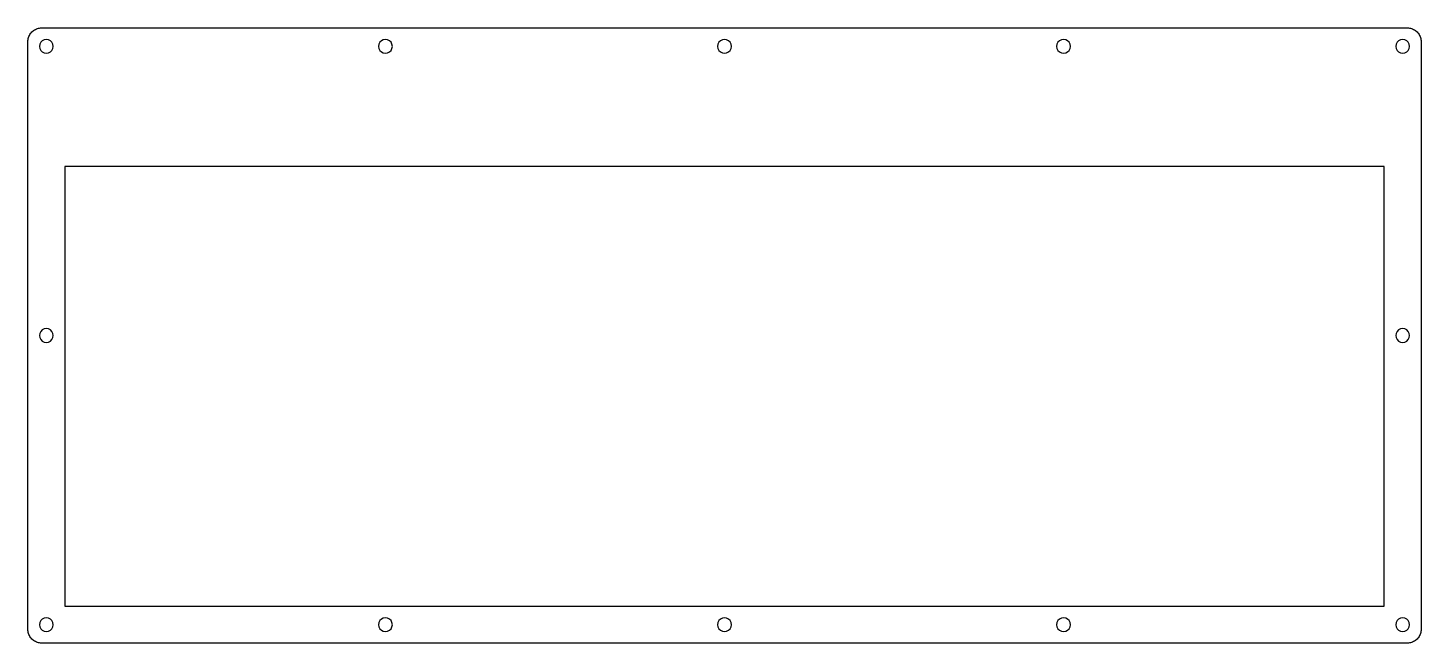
# Model space of a CAD drawing. Extents: x 0 to 302, y 0 to 134.
import ezdxf

# ---------------------------------------------------------------- set-up
doc = ezdxf.new("R2010")
doc.units = 0
doc.layers.get('0').update_dxf_attribs({"linetype": 'CONTINUOUS'})

msp = doc.modelspace()

# ---------------------------------------------------------------- linework, layer by layer
at = {"color": 0}
for p, q in [((0.972894, 132.73), (1.14653, 132.89)), ((1.14653, 132.89), (1.33119, 133.036)), ((1.33119, 133.036), (1.52687, 133.165)), ((1.52687, 133.165), (1.73357, 133.281)), ((1.73357, 133.281), (1.94717, 133.379)), ((1.94717, 133.379), (2.16765, 133.461)), ((2.16765, 133.461), (2.39503, 133.525)), ((2.39503, 133.525), (2.62516, 133.572)), ((2.62516, 133.572), (2.85943, 133.598)), ((2.85943, 133.598), (3.09507, 133.608)), ((3.09507, 133.608), (298.847, 133.608)), ((298.847, 133.608), (299.081, 133.598)), ((299.081, 133.598), (299.315, 133.572)), ((299.315, 133.572), (299.547, 133.525)), ((299.547, 133.525), (299.773, 133.461)), ((299.773, 133.461), (299.995, 133.379)), ((299.995, 133.379), (300.207, 133.281)), ((300.207, 133.281), (300.414, 133.165)), ((300.414, 133.165), (300.609, 133.036)), ((300.609, 133.036), (300.794, 132.89)), ((300.794, 132.89), (300.968, 132.73)), ((0.095085, 130.608), (0.104731, 130.844)), ((0.095085, 3.3569), (0.095085, 130.608)), ((0.104731, 130.844), (0.130914, 131.078)), ((0.130914, 131.078), (0.177767, 131.308)), ((0.177767, 131.308), (0.241157, 131.535)), ((0.241157, 131.535), (0.323839, 131.755)), ((0.323839, 131.755), (0.421679, 131.969)), ((0.421679, 131.969), (0.537436, 132.176)), ((0.537436, 132.176), (0.666972, 132.372)), ((0.666972, 132.372), (0.813043, 132.556)), ((0.813043, 132.556), (0.972894, 132.73)), ((2.66788, 130.072), (2.59485, 129.607)), ((2.88148, 130.489), (2.66788, 130.072)), ((3.21359, 130.821), (2.88148, 130.489)), ((3.63114, 131.035), (3.21359, 130.821)), ((4.09554, 131.108), (3.63114, 131.035)), ((4.55856, 131.035), (4.09554, 131.108)), ((4.97611, 130.821), (4.55856, 131.035)), ((5.30821, 130.489), (4.97611, 130.821)), ((5.52178, 130.072), (5.30821, 130.489)), ((5.59484, 129.607), (5.52178, 130.072)), ((76.1062, 130.072), (76.0317, 129.607)), ((76.3199, 130.489), (76.1062, 130.072)), ((76.6519, 130.821), (76.3199, 130.489)), ((77.0696, 131.035), (76.6519, 130.821)), ((77.5324, 131.108), (77.0696, 131.035)), ((77.997, 131.035), (77.5324, 131.108)), ((78.4144, 130.821), (77.997, 131.035)), ((78.7467, 130.489), (78.4144, 130.821)), ((78.9587, 130.072), (78.7467, 130.489)), ((79.0317, 129.607), (78.9587, 130.072)), ((149.543, 130.072), (149.47, 129.607)), ((149.757, 130.489), (149.543, 130.072)), ((150.089, 130.821), (149.757, 130.489)), ((150.507, 131.035), (150.089, 130.821)), ((150.971, 131.108), (150.507, 131.035)), ((151.434, 131.035), (150.971, 131.108)), ((151.853, 130.821), (151.434, 131.035)), ((152.185, 130.489), (151.853, 130.821)), ((152.397, 130.072), (152.185, 130.489)), ((152.47, 129.607), (152.397, 130.072)), ((222.982, 130.072), (222.909, 129.607)), ((223.194, 130.489), (222.982, 130.072)), ((223.526, 130.821), (223.194, 130.489)), ((223.945, 131.035), (223.526, 130.821)), ((224.408, 131.108), (223.945, 131.035)), ((224.871, 131.035), (224.408, 131.108)), ((225.29, 130.821), (224.871, 131.035)), ((225.622, 130.489), (225.29, 130.821)), ((225.834, 130.072), (225.622, 130.489)), ((225.909, 129.607), (225.834, 130.072)), ((296.42, 130.072), (296.347, 129.607)), ((296.632, 130.489), (296.42, 130.072)), ((296.964, 130.821), (296.632, 130.489)), ((297.382, 131.035), (296.964, 130.821)), ((297.846, 131.108), (297.382, 131.035)), ((298.31, 131.035), (297.846, 131.108)), ((298.727, 130.821), (298.31, 131.035)), ((299.059, 130.489), (298.727, 130.821)), ((299.273, 130.072), (299.059, 130.489)), ((299.347, 129.607), (299.273, 130.072)), ((300.968, 132.73), (301.128, 132.556)), ((301.128, 132.556), (301.274, 132.372)), ((301.274, 132.372), (301.403, 132.176)), ((301.403, 132.176), (301.519, 131.969)), ((301.519, 131.969), (301.618, 131.755)), ((301.618, 131.755), (301.699, 131.535)), ((301.699, 131.535), (301.763, 131.308)), ((301.763, 131.308), (301.81, 131.078)), ((301.81, 131.078), (301.836, 130.844)), ((301.836, 130.844), (301.847, 130.608)), ((301.847, 130.608), (301.847, 3.3569)), ((2.59485, 129.607), (2.66788, 129.144)), ((2.66788, 129.144), (2.88148, 128.727)), ((2.88148, 128.727), (3.21359, 128.395)), ((3.21359, 128.395), (3.63114, 128.181)), ((3.63114, 128.181), (4.09554, 128.108)), ((4.09554, 128.108), (4.55856, 128.181)), ((4.55856, 128.181), (4.97611, 128.395)), ((4.97611, 128.395), (5.30821, 128.727)), ((5.30821, 128.727), (5.52178, 129.144)), ((5.52178, 129.144), (5.59484, 129.607)), ((76.0317, 129.607), (76.1062, 129.144)), ((76.1062, 129.144), (76.3199, 128.727)), ((76.3199, 128.727), (76.6519, 128.395)), ((76.6519, 128.395), (77.0696, 128.181)), ((77.0696, 128.181), (77.5324, 128.108)), ((77.5324, 128.108), (77.997, 128.181)), ((77.997, 128.181), (78.4144, 128.395)), ((78.4144, 128.395), (78.7467, 128.727)), ((78.7467, 128.727), (78.9587, 129.144)), ((78.9587, 129.144), (79.0317, 129.607)), ((149.47, 129.607), (149.543, 129.144)), ((149.543, 129.144), (149.757, 128.727)), ((149.757, 128.727), (150.089, 128.395)), ((150.089, 128.395), (150.507, 128.181)), ((150.507, 128.181), (150.971, 128.108)), ((150.971, 128.108), (151.434, 128.181)), ((151.434, 128.181), (151.853, 128.395)), ((151.853, 128.395), (152.185, 128.727)), ((152.185, 128.727), (152.397, 129.144)), ((152.397, 129.144), (152.47, 129.607)), ((222.909, 129.607), (222.982, 129.144)), ((222.982, 129.144), (223.194, 128.727)), ((223.194, 128.727), (223.526, 128.395)), ((223.526, 128.395), (223.945, 128.181)), ((223.945, 128.181), (224.408, 128.108)), ((224.408, 128.108), (224.871, 128.181)), ((224.871, 128.181), (225.29, 128.395)), ((225.29, 128.395), (225.622, 128.727)), ((225.622, 128.727), (225.834, 129.144)), ((225.834, 129.144), (225.909, 129.607)), ((296.347, 129.607), (296.42, 129.144)), ((296.42, 129.144), (296.632, 128.727)), ((296.632, 128.727), (296.964, 128.395)), ((296.964, 128.395), (297.382, 128.181)), ((297.382, 128.181), (297.846, 128.108)), ((297.846, 128.108), (298.31, 128.181)), ((298.31, 128.181), (298.727, 128.395)), ((298.727, 128.395), (299.059, 128.727)), ((299.059, 128.727), (299.273, 129.144)), ((299.273, 129.144), (299.347, 129.607)), ((8.09322, 103.609), (8.09322, 84.5566)), ((293.846, 103.609), (8.09322, 103.609)), ((293.846, 8.35642), (293.846, 103.609)), ((8.09322, 84.5566), (8.09459, 84.5566)), ((8.09459, 84.5566), (8.09459, 65.5077)), ((2.66788, 67.4469), (2.59485, 66.9823)), ((2.59485, 66.9823), (2.66788, 66.518)), ((2.88148, 67.8642), (2.66788, 67.4469)), ((2.66788, 66.518), (2.88148, 66.1003)), ((3.21359, 68.1965), (2.88148, 67.8642)), ((3.63114, 68.41), (3.21359, 68.1965)), ((4.09554, 68.4816), (3.63114, 68.41)), ((4.55856, 68.41), (4.09554, 68.4816)), ((4.97611, 68.1965), (4.55856, 68.41)), ((5.30821, 67.8642), (4.97611, 68.1965)), ((5.52178, 67.4469), (5.30821, 67.8642)), ((5.30821, 66.1003), (5.52178, 66.518)), ((5.59484, 66.9823), (5.52178, 67.4469)), ((5.52178, 66.518), (5.59484, 66.9823)), ((296.42, 67.4469), (296.347, 66.9823)), ((296.347, 66.9823), (296.42, 66.518)), ((296.632, 67.8642), (296.42, 67.4469)), ((296.42, 66.518), (296.632, 66.1003)), ((296.964, 68.1965), (296.632, 67.8642)), ((297.382, 68.41), (296.964, 68.1965)), ((297.846, 68.4816), (297.382, 68.41)), ((298.31, 68.41), (297.846, 68.4816)), ((298.727, 68.1965), (298.31, 68.41)), ((299.059, 67.8642), (298.727, 68.1965)), ((299.273, 67.4469), (299.059, 67.8642)), ((299.059, 66.1003), (299.273, 66.518)), ((299.347, 66.9823), (299.273, 67.4469)), ((299.273, 66.518), (299.347, 66.9823)), ((2.88148, 66.1003), (3.21359, 65.7684)), ((3.21359, 65.7684), (3.63114, 65.5546)), ((3.63114, 65.5546), (4.09554, 65.4816)), ((4.09554, 65.4816), (4.55856, 65.5546)), ((4.55856, 65.5546), (4.97611, 65.7684)), ((4.97611, 65.7684), (5.30821, 66.1003)), ((8.09459, 65.5077), (8.09322, 65.5077)), ((8.09322, 65.5077), (8.09322, 46.4566)), ((296.632, 66.1003), (296.964, 65.7684)), ((296.964, 65.7684), (297.382, 65.5546)), ((297.382, 65.5546), (297.846, 65.4816)), ((297.846, 65.4816), (298.31, 65.5546)), ((298.31, 65.5546), (298.727, 65.7684)), ((298.727, 65.7684), (299.059, 66.1003)), ((8.09322, 46.4566), (8.09459, 46.4566)), ((8.09459, 46.4566), (8.09459, 8.35642)), ((8.09459, 8.35642), (293.846, 8.35642)), ((0.104731, 3.12126), (0.095085, 3.3569)), ((0.130914, 2.88699), (0.104731, 3.12126)), ((2.66788, 4.82039), (2.59485, 4.35599)), ((2.59485, 4.35599), (2.66788, 3.89297)), ((2.88148, 5.23794), (2.66788, 4.82039)), ((2.66788, 3.89297), (2.88148, 3.47541)), ((3.21359, 5.57004), (2.88148, 5.23794)), ((2.88148, 3.47541), (3.21359, 3.14331)), ((3.63114, 5.78362), (3.21359, 5.57004)), ((3.21359, 3.14331), (3.63114, 2.92971)), ((4.09554, 5.85668), (3.63114, 5.78362)), ((4.55856, 5.78362), (4.09554, 5.85668)), ((4.97611, 5.57004), (4.55856, 5.78362)), ((4.55856, 2.92971), (4.97611, 3.14331)), ((5.30821, 5.23794), (4.97611, 5.57004)), ((4.97611, 3.14331), (5.30821, 3.47541)), ((5.52178, 4.82039), (5.30821, 5.23794)), ((5.30821, 3.47541), (5.52178, 3.89297)), ((5.59484, 4.35599), (5.52178, 4.82039)), ((5.52178, 3.89297), (5.59484, 4.35599)), ((76.1062, 4.82039), (76.0317, 4.35599)), ((76.0317, 4.35599), (76.1062, 3.89297)), ((76.3199, 5.23794), (76.1062, 4.82039)), ((76.1062, 3.89297), (76.3199, 3.47541)), ((76.6519, 5.57004), (76.3199, 5.23794)), ((76.3199, 3.47541), (76.6519, 3.14331)), ((77.0696, 5.78362), (76.6519, 5.57004)), ((76.6519, 3.14331), (77.0696, 2.92971)), ((77.5324, 5.85668), (77.0696, 5.78362)), ((77.997, 5.78362), (77.5324, 5.85668)), ((78.4144, 5.57004), (77.997, 5.78362)), ((77.997, 2.92971), (78.4144, 3.14331)), ((78.7467, 5.23794), (78.4144, 5.57004)), ((78.4144, 3.14331), (78.7467, 3.47541)), ((78.9587, 4.82039), (78.7467, 5.23794)), ((78.7467, 3.47541), (78.9587, 3.89297)), ((79.0317, 4.35599), (78.9587, 4.82039)), ((78.9587, 3.89297), (79.0317, 4.35599)), ((149.543, 4.82039), (149.47, 4.35599)), ((149.47, 4.35599), (149.543, 3.89297)), ((149.757, 5.23794), (149.543, 4.82039)), ((149.543, 3.89297), (149.757, 3.47541)), ((150.089, 5.57004), (149.757, 5.23794)), ((149.757, 3.47541), (150.089, 3.14331)), ((150.507, 5.78362), (150.089, 5.57004)), ((150.089, 3.14331), (150.507, 2.92971)), ((150.971, 5.85668), (150.507, 5.78362)), ((151.434, 5.78362), (150.971, 5.85668)), ((151.853, 5.57004), (151.434, 5.78362)), ((151.434, 2.92971), (151.853, 3.14331)), ((152.185, 5.23794), (151.853, 5.57004)), ((151.853, 3.14331), (152.185, 3.47541)), ((152.397, 4.82039), (152.185, 5.23794)), ((152.185, 3.47541), (152.397, 3.89297)), ((152.47, 4.35599), (152.397, 4.82039)), ((152.397, 3.89297), (152.47, 4.35599)), ((222.982, 4.82039), (222.909, 4.35599)), ((222.909, 4.35599), (222.982, 3.89297)), ((223.194, 5.23794), (222.982, 4.82039)), ((222.982, 3.89297), (223.194, 3.47541)), ((223.526, 5.57004), (223.194, 5.23794)), ((223.194, 3.47541), (223.526, 3.14331)), ((223.945, 5.78362), (223.526, 5.57004)), ((223.526, 3.14331), (223.945, 2.92971)), ((224.408, 5.85668), (223.945, 5.78362)), ((224.871, 5.78362), (224.408, 5.85668)), ((225.29, 5.57004), (224.871, 5.78362)), ((224.871, 2.92971), (225.29, 3.14331)), ((225.622, 5.23794), (225.29, 5.57004)), ((225.29, 3.14331), (225.622, 3.47541)), ((225.834, 4.82039), (225.622, 5.23794)), ((225.622, 3.47541), (225.834, 3.89297)), ((225.909, 4.35599), (225.834, 4.82039)), ((225.834, 3.89297), (225.909, 4.35599)), ((296.42, 4.82039), (296.347, 4.35599)), ((296.347, 4.35599), (296.42, 3.89297)), ((296.632, 5.23794), (296.42, 4.82039)), ((296.42, 3.89297), (296.632, 3.47541)), ((296.964, 5.57004), (296.632, 5.23794)), ((296.632, 3.47541), (296.964, 3.14331)), ((297.382, 5.78362), (296.964, 5.57004)), ((296.964, 3.14331), (297.382, 2.92971)), ((297.846, 5.85668), (297.382, 5.78362)), ((298.31, 5.78362), (297.846, 5.85668)), ((298.727, 5.57004), (298.31, 5.78362)), ((298.31, 2.92971), (298.727, 3.14331)), ((299.059, 5.23794), (298.727, 5.57004)), ((298.727, 3.14331), (299.059, 3.47541)), ((299.273, 4.82039), (299.059, 5.23794)), ((299.059, 3.47541), (299.273, 3.89297)), ((299.347, 4.35599), (299.273, 4.82039)), ((299.273, 3.89297), (299.347, 4.35599)), ((301.836, 3.12126), (301.81, 2.88699)), ((301.847, 3.3569), (301.836, 3.12126)), ((0.177767, 2.65686), (0.130914, 2.88699)), ((0.241157, 2.42948), (0.177767, 2.65686)), ((0.323839, 2.20762), (0.241157, 2.42948)), ((0.421679, 1.9954), (0.323839, 2.20762)), ((0.537436, 1.78869), (0.421679, 1.9954)), ((0.666972, 1.59301), (0.537436, 1.78869)), ((0.813043, 1.40836), (0.666972, 1.59301)), ((0.972894, 1.23472), (0.813043, 1.40836)), ((1.14653, 1.07487), (0.972894, 1.23472)), ((1.33119, 0.928797), (1.14653, 1.07487)), ((1.52687, 0.799264), (1.33119, 0.928797)), ((1.73357, 0.683507), (1.52687, 0.799264)), ((1.94717, 0.585668), (1.73357, 0.683507)), ((2.16765, 0.502984), (1.94717, 0.585668)), ((2.39503, 0.439593), (2.16765, 0.502984)), ((2.62516, 0.39274), (2.39503, 0.439593)), ((2.85943, 0.366557), (2.62516, 0.39274)), ((3.09507, 0.356912), (2.85943, 0.366557)), ((298.847, 0.356912), (3.09507, 0.356912)), ((3.63114, 2.92971), (4.09554, 2.85667)), ((4.09554, 2.85667), (4.55856, 2.92971)), ((77.0696, 2.92971), (77.5324, 2.85667)), ((77.5324, 2.85667), (77.997, 2.92971)), ((150.507, 2.92971), (150.971, 2.85667)), ((150.971, 2.85667), (151.434, 2.92971)), ((223.945, 2.92971), (224.408, 2.85667)), ((224.408, 2.85667), (224.871, 2.92971)), ((297.382, 2.92971), (297.846, 2.85667)), ((297.846, 2.85667), (298.31, 2.92971)), ((299.081, 0.366557), (298.847, 0.356912)), ((299.315, 0.39274), (299.081, 0.366557)), ((299.547, 0.439593), (299.315, 0.39274)), ((299.773, 0.502984), (299.547, 0.439593)), ((299.995, 0.585668), (299.773, 0.502984)), ((300.207, 0.683507), (299.995, 0.585668)), ((300.414, 0.799264), (300.207, 0.683507)), ((300.609, 0.928797), (300.414, 0.799264)), ((300.794, 1.07487), (300.609, 0.928797)), ((300.968, 1.23472), (300.794, 1.07487)), ((301.128, 1.40836), (300.968, 1.23472)), ((301.274, 1.59301), (301.128, 1.40836)), ((301.403, 1.78869), (301.274, 1.59301)), ((301.519, 1.9954), (301.403, 1.78869)), ((301.618, 2.20762), (301.519, 1.9954)), ((301.699, 2.42948), (301.618, 2.20762)), ((301.763, 2.65686), (301.699, 2.42948)), ((301.81, 2.88699), (301.763, 2.65686))]:
    msp.add_line(p, q, dxfattribs=at)

doc.saveas('drawing.dxf')
